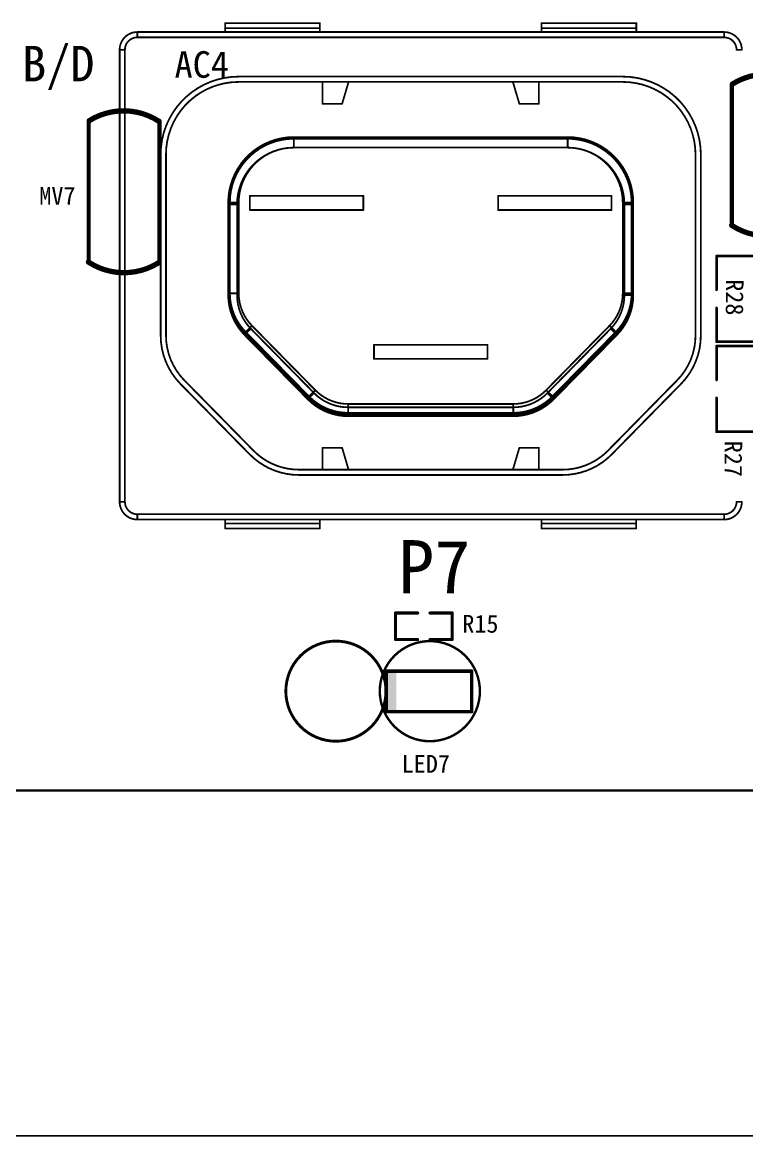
# Model space of a CAD drawing. Extents: x 761 to 1259, y 401 to 597.
# Drawn here: x 857.8 to 898.6, y 501.5 to 564.4 of the extents above; entities that cross this region are included whole.
import ezdxf

# ---------------------------------------------------------------- set-up
doc = ezdxf.new("R2010")
doc.units = 0
doc.header["$MEASUREMENT"] = 0
doc.layers.get('0').update_dxf_attribs({"linetype": 'CONTINUOUS'})
doc.layers.add('KEEPOUTLAYER', color=6, linetype='CONTINUOUS')
doc.layers.add('TOPOVERLAY', color=7, linetype='CONTINUOUS')
doc.styles.get("Standard").update_dxf_attribs({"font": ''})
doc.styles.get('Standard').set_extended_font_data('SimSun')

# ---------------------------------------------------------------- blocks, each defined once
blk = doc.blocks.new('0805_103')
at = {"layer": 'TOPOVERLAY', "const_width": 0.15}
for points in [[(-2.413, 1.143), (-0.508, 1.143)], [(-2.413, 1.143), (-2.413, -1.143)], [(0.508, 1.143), (2.413, 1.143)], [(2.413, 1.143), (2.413, -1.143)], [(-2.413, -1.143), (-0.508, -1.143)], [(0.508, -1.143), (2.413, -1.143)]]:
    blk.add_lwpolyline(points, dxfattribs=at)
at = {"layer": 'TOPOVERLAY', "const_width": 0.075}
for points in [[(-2.451, 1.143, 1), (-2.375, 1.143, 1)], [(-2.451, 1.143, 1), (-2.375, 1.143, 1)], [(-0.546, 1.143, 1), (-0.47, 1.143, 1)], [(0.47, 1.143, 1), (0.546, 1.143, 1)], [(2.375, 1.143, 1), (2.451, 1.143, 1)], [(2.375, 1.143, 1), (2.451, 1.143, 1)], [(-2.451, -1.143, 1), (-2.375, -1.143, 1)], [(-2.451, -1.143, 1), (-2.375, -1.143, 1)], [(-0.546, -1.143, 1), (-0.47, -1.143, 1)], [(0.47, -1.143, 1), (0.546, -1.143, 1)], [(2.375, -1.143, 1), (2.451, -1.143, 1)], [(2.375, -1.143, 1), (2.451, -1.143, 1)]]:
    blk.add_lwpolyline(points, format="xyb", close=True, dxfattribs=at)
blk = doc.blocks.new('0805_104')
at = {"layer": 'TOPOVERLAY', "const_width": 0.15}
for points in [[(-0.508, 1.143), (-2.413, 1.143)], [(-2.413, -1.143), (-2.413, 1.143)], [(2.413, 1.143), (0.508, 1.143)], [(2.413, -1.143), (2.413, 1.143)], [(-0.508, -1.143), (-2.413, -1.143)], [(2.413, -1.143), (0.508, -1.143)]]:
    blk.add_lwpolyline(points, dxfattribs=at)
at = {"layer": 'TOPOVERLAY', "const_width": 0.075}
for points in [[(-2.451, 1.143, 1), (-2.375, 1.143, 1)], [(-2.451, 1.143, 1), (-2.375, 1.143, 1)], [(-0.546, 1.143, 1), (-0.47, 1.143, 1)], [(0.47, 1.143, 1), (0.546, 1.143, 1)], [(2.375, 1.143, 1), (2.451, 1.143, 1)], [(2.375, 1.143, 1), (2.451, 1.143, 1)], [(-2.451, -1.143, 1), (-2.375, -1.143, 1)], [(-2.451, -1.143, 1), (-2.375, -1.143, 1)], [(-0.546, -1.143, 1), (-0.47, -1.143, 1)], [(0.47, -1.143, 1), (0.546, -1.143, 1)], [(2.375, -1.143, 1), (2.451, -1.143, 1)], [(2.375, -1.143, 1), (2.451, -1.143, 1)]]:
    blk.add_lwpolyline(points, format="xyb", close=True, dxfattribs=at)
blk = doc.blocks.new('0603_116')
at = {"layer": 'TOPOVERLAY', "const_width": 0.178}
for points in [[(-0.75, 0.35), (-0.75, 1.6)], [(0.75, 1.6), (-0.75, 1.6)], [(0.75, 0.35), (0.75, 1.6)], [(-0.75, -1.6), (-0.75, -0.35)], [(0.75, -1.6), (0.75, -0.35)], [(0.75, -1.6), (-0.75, -1.6)]]:
    blk.add_lwpolyline(points, dxfattribs=at)
at = {"layer": 'TOPOVERLAY', "const_width": 0.0889}
for points in [[(-0.794, 1.6, 1), (-0.706, 1.6, 1)], [(-0.794, 1.6, 1), (-0.706, 1.6, 1)], [(0.706, 1.6, 1), (0.794, 1.6, 1)], [(0.706, 1.6, 1), (0.794, 1.6, 1)], [(-0.794, 0.35, 1), (-0.706, 0.35, 1)], [(0.706, 0.35, 1), (0.794, 0.35, 1)], [(-0.794, -0.35, 1), (-0.706, -0.35, 1)], [(0.706, -0.35, 1), (0.794, -0.35, 1)], [(-0.794, -1.6, 1), (-0.706, -1.6, 1)], [(-0.794, -1.6, 1), (-0.706, -1.6, 1)], [(0.706, -1.6, 1), (0.794, -1.6, 1)], [(0.706, -1.6, 1), (0.794, -1.6, 1)]]:
    blk.add_lwpolyline(points, format="xyb", close=True, dxfattribs=at)
blk = doc.blocks.new('MV_133')
at = {"layer": 'TOPOVERLAY', "const_width": 0.3}
for points in [[(-4.009, -1.964, -0.29277), (-3.966, 1.981)], [(4.009, 1.938, -0.29277), (3.966, -2.007)]]:
    blk.add_lwpolyline(points, format="xyb", dxfattribs=at)
at = {"layer": 'TOPOVERLAY'}
for points, const_width in [([(-4.041, 1.981, 1), (-3.891, 1.981, 1)], 0.15), ([(-4.023, 2, 1), (-3.908, 2, 1)], 0.115), ([(3.934, 1.938, 1), (4.084, 1.938, 1)], 0.15), ([(3.952, 2, 1), (4.067, 2, 1)], 0.115), ([(-4.084, -1.964, 1), (-3.934, -1.964, 1)], 0.15), ([(-4.067, -2, 1), (-3.952, -2, 1)], 0.115), ([(3.891, -2.007, 1), (4.041, -2.007, 1)], 0.15), ([(3.908, -2, 1), (4.023, -2, 1)], 0.115)]:
    blk.add_lwpolyline(points, format="xyb", close=True, dxfattribs=dict(at, const_width=const_width))
at = {"layer": 'TOPOVERLAY', "const_width": 0.23}
for points in [[(4.009, 2), (-3.966, 2)], [(3.966, -2), (-4.009, -2)]]:
    blk.add_lwpolyline(points, dxfattribs=at)
blk = doc.blocks.new('0805LED_139')
at = {"layer": 'TOPOVERLAY', "const_width": 0.203}
for points in [[(-2.591, 1.149), (-0.686, 1.149)], [(-2.591, -1.137), (-2.591, 1.149)], [(-0.686, 1.149), (0.33, 1.149)], [(0.33, 1.149), (2.235, 1.149)], [(2.235, -1.137), (2.235, 1.149)], [(-2.591, -1.137), (-0.686, -1.137)], [(-0.686, -1.137), (0.33, -1.137)], [(0.33, -1.137), (2.235, -1.137)]]:
    blk.add_lwpolyline(points, dxfattribs=at)
at = {"layer": 'TOPOVERLAY', "const_width": 0.102}
for points in [[(-2.642, 1.149, 1), (-2.54, 1.149, 1)], [(-2.642, 1.149, 1), (-2.54, 1.149, 1)], [(-0.737, 1.149, 1), (-0.635, 1.149, 1)], [(-0.737, 1.149, 1), (-0.635, 1.149, 1)], [(0.279, 1.149, 1), (0.381, 1.149, 1)], [(0.279, 1.149, 1), (0.381, 1.149, 1)], [(2.184, 1.149, 1), (2.286, 1.149, 1)], [(2.184, 1.149, 1), (2.286, 1.149, 1)], [(-2.642, -1.137, 1), (-2.54, -1.137, 1)], [(-2.642, -1.137, 1), (-2.54, -1.137, 1)], [(-0.737, -1.137, 1), (-0.635, -1.137, 1)], [(-0.737, -1.137, 1), (-0.635, -1.137, 1)], [(0.279, -1.137, 1), (0.381, -1.137, 1)], [(0.279, -1.137, 1), (0.381, -1.137, 1)], [(2.184, -1.137, 1), (2.286, -1.137, 1)], [(2.184, -1.137, 1), (2.286, -1.137, 1)]]:
    blk.add_lwpolyline(points, format="xyb", close=True, dxfattribs=at)
at = {"layer": 'TOPOVERLAY'}
blk.add_solid([(-2.575, -1.137), (-2.016, -1.137), (-2.575, 1.149), (-2.016, 1.149)], dxfattribs=at)
blk = doc.blocks.new('MV_224')
at = {"layer": 'TOPOVERLAY', "const_width": 0.3}
for points in [[(-4.009, -1.964, -0.29277), (-3.966, 1.981)], [(4.009, 1.938, -0.29277), (3.966, -2.007)]]:
    blk.add_lwpolyline(points, format="xyb", dxfattribs=at)
at = {"layer": 'TOPOVERLAY'}
for points, const_width in [([(-4.041, 1.981, 1), (-3.891, 1.981, 1)], 0.15), ([(-4.023, 2, 1), (-3.908, 2, 1)], 0.115), ([(3.934, 1.938, 1), (4.084, 1.938, 1)], 0.15), ([(3.952, 2, 1), (4.067, 2, 1)], 0.115), ([(-4.084, -1.964, 1), (-3.934, -1.964, 1)], 0.15), ([(-4.067, -2, 1), (-3.952, -2, 1)], 0.115), ([(3.891, -2.007, 1), (4.041, -2.007, 1)], 0.15), ([(3.908, -2, 1), (4.023, -2, 1)], 0.115)]:
    blk.add_lwpolyline(points, format="xyb", close=True, dxfattribs=dict(at, const_width=const_width))
at = {"layer": 'TOPOVERLAY', "const_width": 0.23}
for points in [[(4.009, 2), (-3.966, 2)], [(3.966, -2), (-4.009, -2)]]:
    blk.add_lwpolyline(points, dxfattribs=at)

msp = doc.modelspace()

# ---------------------------------------------------------------- linework, layer by layer
at = {"layer": 'KEEPOUTLAYER'}
for points, const_width in [([(802.266, 521.043), (1137.266, 521.043)], 0.127), ([(1137.209, 501.56), (802.209, 501.56)], 0.1)]:
    msp.add_lwpolyline(points, dxfattribs=dict(at, const_width=const_width))
at = {"layer": 'TOPOVERLAY', "const_width": 0.1}
for points in [[(869.216, 564.323), (874.566, 564.323)], [(869.216, 563.823), (869.216, 564.323)], [(869.216, 564.043), (874.566, 564.043)], [(874.566, 563.823), (874.566, 564.323)], [(887.066, 564.323), (892.416, 564.323)], [(887.066, 563.823), (887.066, 564.323)], [(887.066, 564.043), (892.416, 564.043)], [(892.416, 563.823), (892.416, 564.323)], [(864.266, 563.823), (897.366, 563.823)], [(864.266, 563.523), (864.266, 563.823)], [(864.266, 563.523), (897.366, 563.523)], [(897.366, 563.523), (897.366, 563.823)], [(863.266, 562.823), (863.566, 562.823)], [(863.266, 537.323), (863.266, 562.823)], [(863.566, 537.323), (863.566, 562.823)], [(898.066, 562.823), (898.366, 562.823)], [(869.976, 561.309), (891.656, 561.309)], [(869.976, 561.009), (891.656, 561.009)], [(874.716, 559.773), (874.716, 560.994)], [(875.816, 559.773), (876.178, 560.994)], [(885.454, 560.994), (885.816, 559.773)], [(886.916, 559.773), (886.916, 560.994)], [(874.716, 559.773), (875.816, 559.773)], [(885.816, 559.773), (886.916, 559.773)], [(873.091, 557.898), (888.541, 557.898)], [(873.091, 557.304), (873.091, 557.898)], [(873.091, 557.804), (888.541, 557.804)], [(873.091, 557.304), (873.091, 557.804)], [(873.091, 557.804), (888.541, 557.804)], [(888.541, 557.304), (888.541, 557.898)], [(888.541, 557.304), (888.541, 557.804)], [(873.091, 557.304), (888.541, 557.304)], [(873.091, 557.304), (888.541, 557.304)], [(865.581, 546.705), (865.581, 556.913)], [(865.881, 546.705), (865.881, 556.913)], [(895.751, 546.705), (895.751, 556.913)], [(896.051, 546.705), (896.051, 556.913)], [(870.616, 554.584), (877.016, 554.584)], [(870.616, 553.784), (870.616, 554.584)], [(877.016, 553.784), (877.016, 554.584)], [(884.616, 554.584), (891.016, 554.584)], [(884.616, 553.784), (884.616, 554.584)], [(891.016, 553.784), (891.016, 554.584)], [(869.391, 554.198), (869.985, 554.198)], [(869.391, 549.082), (869.391, 554.198)], [(869.391, 554.104), (869.891, 554.104)], [(869.391, 548.984), (869.391, 554.104)], [(869.485, 549.082), (869.485, 554.198)], [(869.891, 548.984), (869.891, 554.104)], [(869.985, 549.082), (869.985, 554.198)], [(870.616, 553.784), (877.016, 553.784)], [(884.616, 553.784), (891.016, 553.784)], [(891.647, 554.198), (892.241, 554.198)], [(891.647, 549.082), (891.647, 554.198)], [(891.741, 554.104), (892.241, 554.104)], [(891.741, 548.984), (891.741, 554.104)], [(892.147, 549.082), (892.147, 554.198)], [(892.241, 549.082), (892.241, 554.198)], [(892.241, 548.984), (892.241, 554.104)], [(869.391, 549.082), (869.985, 549.082)], [(891.647, 549.082), (892.241, 549.082)], [(891.741, 548.984), (892.241, 548.984)], [(870.309, 546.839), (870.733, 547.256)], [(870.309, 546.741), (870.665, 547.091)], [(870.376, 546.906), (873.947, 543.271)], [(870.665, 547.091), (874.232, 543.461)], [(870.733, 547.256), (874.304, 543.622)], [(887.328, 543.622), (890.9, 547.256)], [(887.4, 543.461), (890.967, 547.091)], [(887.685, 543.271), (891.256, 546.906)], [(890.9, 547.256), (891.323, 546.839)], [(890.967, 547.091), (891.323, 546.741)], [(870.309, 546.839), (873.88, 543.205)], [(870.309, 546.741), (873.876, 543.111)], [(887.752, 543.205), (891.323, 546.839)], [(887.756, 543.111), (891.323, 546.741)], [(877.616, 546.184), (884.016, 546.184)], [(877.616, 545.384), (877.616, 546.184)], [(884.016, 545.384), (884.016, 546.184)], [(877.616, 545.384), (884.016, 545.384)], [(866.698, 543.975), (870.601, 540.003)], [(866.912, 544.185), (870.815, 540.213)], [(890.817, 540.213), (894.72, 544.185)], [(891.031, 540.003), (894.934, 543.975)], [(873.876, 543.111), (874.232, 543.461)], [(873.88, 543.205), (874.304, 543.622)], [(887.328, 543.622), (887.752, 543.205)], [(887.4, 543.461), (887.756, 543.111)], [(876.158, 542.654), (885.474, 542.654)], [(876.158, 542.154), (876.158, 542.654)], [(876.162, 542.842), (885.47, 542.842)], [(876.162, 542.248), (876.162, 542.842)], [(885.47, 542.248), (885.47, 542.842)], [(885.474, 542.154), (885.474, 542.654)], [(876.158, 542.154), (885.474, 542.154)], [(876.162, 542.342), (885.47, 542.342)], [(876.162, 542.248), (885.47, 542.248)], [(874.716, 540.373), (875.816, 540.373)], [(874.716, 539.152), (874.716, 540.373)], [(875.816, 540.373), (876.178, 539.152)], [(885.454, 539.152), (885.816, 540.373)], [(885.816, 540.373), (886.916, 540.373)], [(886.916, 539.152), (886.916, 540.373)], [(873.379, 539.138), (888.253, 539.138)], [(873.379, 538.838), (888.253, 538.838)], [(863.266, 537.323), (863.566, 537.323)], [(898.066, 537.323), (898.366, 537.323)], [(864.266, 536.323), (864.266, 536.623)], [(864.266, 536.623), (897.366, 536.623)], [(864.266, 536.323), (897.366, 536.323)], [(869.222, 536.103), (869.222, 536.323)], [(874.566, 535.823), (874.566, 536.323)], [(887.066, 535.823), (887.066, 536.323)], [(892.41, 536.103), (892.41, 536.323)], [(897.366, 536.323), (897.366, 536.623)], [(869.222, 536.103), (874.566, 536.103)], [(869.223, 535.823), (869.223, 536.103)], [(869.223, 535.823), (874.566, 535.823)], [(887.066, 536.103), (892.41, 536.103)], [(887.066, 535.823), (892.409, 535.823)], [(892.409, 535.823), (892.409, 536.103)]]:
    msp.add_lwpolyline(points, dxfattribs=at)
at = {"layer": 'TOPOVERLAY'}
for points, const_width in [([(869.191, 564.323, 1), (869.241, 564.323, 1)], 0.05), ([(869.191, 564.323, 1), (869.241, 564.323, 1)], 0.05), ([(869.191, 564.043, 1), (869.241, 564.043, 1)], 0.05), ([(874.541, 564.323, 1), (874.591, 564.323, 1)], 0.05), ([(874.541, 564.323, 1), (874.591, 564.323, 1)], 0.05), ([(874.541, 564.043, 1), (874.591, 564.043, 1)], 0.05), ([(887.041, 564.323, 1), (887.091, 564.323, 1)], 0.05), ([(887.041, 564.323, 1), (887.091, 564.323, 1)], 0.05), ([(887.041, 564.043, 1), (887.091, 564.043, 1)], 0.05), ([(892.391, 564.323, 1), (892.441, 564.323, 1)], 0.05), ([(892.391, 564.323, 1), (892.441, 564.323, 1)], 0.05), ([(892.391, 564.043, 1), (892.441, 564.043, 1)], 0.05), ([(864.241, 563.823, 1), (864.291, 563.823, 1)], 0.05), ([(864.241, 563.823, 1), (864.291, 563.823, 1)], 0.05), ([(864.241, 563.823, 1), (864.291, 563.823, 1)], 0.05), ([(864.241, 563.523, 1), (864.291, 563.523, 1)], 0.05), ([(864.241, 563.523, 1), (864.291, 563.523, 1)], 0.05), ([(864.241, 563.523, 1), (864.291, 563.523, 1)], 0.05), ([(869.191, 563.823, 1), (869.241, 563.823, 1)], 0.05), ([(874.541, 563.823, 1), (874.591, 563.823, 1)], 0.05), ([(887.041, 563.823, 1), (887.091, 563.823, 1)], 0.05), ([(892.391, 563.823, 1), (892.441, 563.823, 1)], 0.05), ([(897.341, 563.823, 1), (897.391, 563.823, 1)], 0.05), ([(897.341, 563.823, 1), (897.391, 563.823, 1)], 0.05), ([(897.341, 563.823, 1), (897.391, 563.823, 1)], 0.05), ([(897.341, 563.523, 1), (897.391, 563.523, 1)], 0.05), ([(897.341, 563.523, 1), (897.391, 563.523, 1)], 0.05), ([(897.341, 563.523, 1), (897.391, 563.523, 1)], 0.05), ([(863.241, 562.823, 1), (863.291, 562.823, 1)], 0.05), ([(863.241, 562.823, 1), (863.291, 562.823, 1)], 0.05), ([(863.241, 562.823, 1), (863.291, 562.823, 1)], 0.05), ([(863.541, 562.823, 1), (863.591, 562.823, 1)], 0.05), ([(863.541, 562.823, 1), (863.591, 562.823, 1)], 0.05), ([(863.541, 562.823, 1), (863.591, 562.823, 1)], 0.05), ([(898.041, 562.823, 1), (898.091, 562.823, 1)], 0.05), ([(898.041, 562.823, 1), (898.091, 562.823, 1)], 0.05), ([(898.041, 562.823, 1), (898.091, 562.823, 1)], 0.05), ([(898.341, 562.823, 1), (898.391, 562.823, 1)], 0.05), ([(898.341, 562.823, 1), (898.391, 562.823, 1)], 0.05), ([(898.341, 562.823, 1), (898.391, 562.823, 1)], 0.05), ([(869.951, 561.309, 1), (870.001, 561.309, 1)], 0.05), ([(869.951, 561.309, 1), (870.001, 561.309, 1)], 0.05), ([(869.951, 561.009, 1), (870.001, 561.009, 1)], 0.05), ([(869.951, 561.009, 1), (870.001, 561.009, 1)], 0.05), ([(874.691, 560.994, 1), (874.741, 560.994, 1)], 0.05), ([(876.153, 560.994, 1), (876.203, 560.994, 1)], 0.05), ([(885.429, 560.994, 1), (885.479, 560.994, 1)], 0.05), ([(886.891, 560.994, 1), (886.941, 560.994, 1)], 0.05), ([(891.631, 561.309, 1), (891.681, 561.309, 1)], 0.05), ([(891.631, 561.309, 1), (891.681, 561.309, 1)], 0.05), ([(891.631, 561.009, 1), (891.681, 561.009, 1)], 0.05), ([(891.631, 561.009, 1), (891.681, 561.009, 1)], 0.05), ([(874.691, 559.773, 1), (874.741, 559.773, 1)], 0.05), ([(874.691, 559.773, 1), (874.741, 559.773, 1)], 0.05), ([(875.791, 559.773, 1), (875.841, 559.773, 1)], 0.05), ([(875.791, 559.773, 1), (875.841, 559.773, 1)], 0.05), ([(885.791, 559.773, 1), (885.841, 559.773, 1)], 0.05), ([(885.791, 559.773, 1), (885.841, 559.773, 1)], 0.05), ([(886.891, 559.773, 1), (886.941, 559.773, 1)], 0.05), ([(886.891, 559.773, 1), (886.941, 559.773, 1)], 0.05), ([(873.066, 557.898, 1), (873.116, 557.898, 1)], 0.05), ([(873.066, 557.898, 1), (873.116, 557.898, 1)], 0.05), ([(873.066, 557.898, 1), (873.116, 557.898, 1)], 0.05), ([(873.066, 557.804, 1), (873.116, 557.804, 1)], 0.05), ([(873.066, 557.804, 1), (873.116, 557.804, 1)], 0.05), ([(873.066, 557.804, 1), (873.116, 557.804, 1)], 0.05), ([(873.066, 557.804, 1), (873.116, 557.804, 1)], 0.05), ([(873.066, 557.804, 1), (873.116, 557.804, 1)], 0.05), ([(888.516, 557.898, 1), (888.566, 557.898, 1)], 0.05), ([(888.516, 557.898, 1), (888.566, 557.898, 1)], 0.05), ([(888.516, 557.898, 1), (888.566, 557.898, 1)], 0.05), ([(888.516, 557.804, 1), (888.566, 557.804, 1)], 0.05), ([(888.516, 557.804, 1), (888.566, 557.804, 1)], 0.05), ([(888.516, 557.804, 1), (888.566, 557.804, 1)], 0.05), ([(888.516, 557.804, 1), (888.566, 557.804, 1)], 0.05), ([(888.516, 557.804, 1), (888.566, 557.804, 1)], 0.05), ([(873.066, 557.304, 1), (873.116, 557.304, 1)], 0.05), ([(873.066, 557.304, 1), (873.116, 557.304, 1)], 0.05), ([(873.066, 557.304, 1), (873.116, 557.304, 1)], 0.05), ([(873.066, 557.304, 1), (873.116, 557.304, 1)], 0.05), ([(873.066, 557.304, 1), (873.116, 557.304, 1)], 0.05), ([(873.066, 557.304, 1), (873.116, 557.304, 1)], 0.05), ([(888.516, 557.304, 1), (888.566, 557.304, 1)], 0.05), ([(888.516, 557.304, 1), (888.566, 557.304, 1)], 0.05), ([(888.516, 557.304, 1), (888.566, 557.304, 1)], 0.05), ([(888.516, 557.304, 1), (888.566, 557.304, 1)], 0.05), ([(888.516, 557.304, 1), (888.566, 557.304, 1)], 0.05), ([(888.516, 557.304, 1), (888.566, 557.304, 1)], 0.05), ([(865.556, 556.913, 1), (865.606, 556.913, 1)], 0.05), ([(865.556, 556.913, 1), (865.606, 556.913, 1)], 0.05), ([(865.856, 556.913, 1), (865.906, 556.913, 1)], 0.05), ([(865.856, 556.913, 1), (865.906, 556.913, 1)], 0.05), ([(895.726, 556.913, 1), (895.776, 556.913, 1)], 0.05), ([(895.726, 556.913, 1), (895.776, 556.913, 1)], 0.05), ([(896.026, 556.913, 1), (896.076, 556.913, 1)], 0.05), ([(896.026, 556.913, 1), (896.076, 556.913, 1)], 0.05), ([(870.591, 554.584, 1), (870.641, 554.584, 1)], 0.05), ([(870.591, 554.584, 1), (870.641, 554.584, 1)], 0.05), ([(876.991, 554.584, 1), (877.041, 554.584, 1)], 0.05), ([(876.991, 554.584, 1), (877.041, 554.584, 1)], 0.05), ([(884.591, 554.584, 1), (884.641, 554.584, 1)], 0.05), ([(884.591, 554.584, 1), (884.641, 554.584, 1)], 0.05), ([(890.991, 554.584, 1), (891.041, 554.584, 1)], 0.05), ([(890.991, 554.584, 1), (891.041, 554.584, 1)], 0.05), ([(869.366, 554.198, 1), (869.416, 554.198, 1)], 0.05), ([(869.366, 554.198, 1), (869.416, 554.198, 1)], 0.05), ([(869.366, 554.198, 1), (869.416, 554.198, 1)], 0.05), ([(869.366, 554.104, 1), (869.416, 554.104, 1)], 0.05), ([(869.366, 554.104, 1), (869.416, 554.104, 1)], 0.05), ([(869.366, 554.104, 1), (869.416, 554.104, 1)], 0.05), ([(869.46, 554.198, 1), (869.51, 554.198, 1)], 0.05), ([(869.46, 554.198, 1), (869.51, 554.198, 1)], 0.05), ([(869.866, 554.104, 1), (869.916, 554.104, 1)], 0.05), ([(869.866, 554.104, 1), (869.916, 554.104, 1)], 0.05), ([(869.866, 554.104, 1), (869.916, 554.104, 1)], 0.05), ([(869.96, 554.198, 1), (870.01, 554.198, 1)], 0.05), ([(869.96, 554.198, 1), (870.01, 554.198, 1)], 0.05), ([(869.96, 554.198, 1), (870.01, 554.198, 1)], 0.05), ([(870.591, 553.784, 1), (870.641, 553.784, 1)], 0.05), ([(870.591, 553.784, 1), (870.641, 553.784, 1)], 0.05), ([(876.991, 553.784, 1), (877.041, 553.784, 1)], 0.05), ([(876.991, 553.784, 1), (877.041, 553.784, 1)], 0.05), ([(884.591, 553.784, 1), (884.641, 553.784, 1)], 0.05), ([(884.591, 553.784, 1), (884.641, 553.784, 1)], 0.05), ([(890.991, 553.784, 1), (891.041, 553.784, 1)], 0.05), ([(890.991, 553.784, 1), (891.041, 553.784, 1)], 0.05), ([(891.622, 554.198, 1), (891.672, 554.198, 1)], 0.05), ([(891.622, 554.198, 1), (891.672, 554.198, 1)], 0.05), ([(891.622, 554.198, 1), (891.672, 554.198, 1)], 0.05), ([(891.716, 554.104, 1), (891.766, 554.104, 1)], 0.05), ([(891.716, 554.104, 1), (891.766, 554.104, 1)], 0.05), ([(891.716, 554.104, 1), (891.766, 554.104, 1)], 0.05), ([(892.122, 554.198, 1), (892.172, 554.198, 1)], 0.05), ([(892.122, 554.198, 1), (892.172, 554.198, 1)], 0.05), ([(892.216, 554.198, 1), (892.266, 554.198, 1)], 0.05), ([(892.216, 554.198, 1), (892.266, 554.198, 1)], 0.05), ([(892.216, 554.198, 1), (892.266, 554.198, 1)], 0.05), ([(892.216, 554.104, 1), (892.266, 554.104, 1)], 0.05), ([(892.216, 554.104, 1), (892.266, 554.104, 1)], 0.05), ([(892.216, 554.104, 1), (892.266, 554.104, 1)], 0.05), ([(869.366, 549.082, 1), (869.416, 549.082, 1)], 0.05), ([(869.366, 549.082, 1), (869.416, 549.082, 1)], 0.05), ([(869.366, 549.082, 1), (869.416, 549.082, 1)], 0.05), ([(869.366, 548.984, 1), (869.416, 548.984, 1)], 0.05), ([(869.366, 548.984, 1), (869.416, 548.984, 1)], 0.05), ([(869.46, 549.082, 1), (869.51, 549.082, 1)], 0.05), ([(869.46, 549.082, 1), (869.51, 549.082, 1)], 0.05), ([(869.866, 548.984, 1), (869.916, 548.984, 1)], 0.05), ([(869.866, 548.984, 1), (869.916, 548.984, 1)], 0.05), ([(869.96, 549.082, 1), (870.01, 549.082, 1)], 0.05), ([(869.96, 549.082, 1), (870.01, 549.082, 1)], 0.05), ([(869.96, 549.082, 1), (870.01, 549.082, 1)], 0.05), ([(891.622, 549.082, 1), (891.672, 549.082, 1)], 0.05), ([(891.622, 549.082, 1), (891.672, 549.082, 1)], 0.05), ([(891.622, 549.082, 1), (891.672, 549.082, 1)], 0.05), ([(891.716, 548.984, 1), (891.766, 548.984, 1)], 0.05), ([(891.716, 548.984, 1), (891.766, 548.984, 1)], 0.05), ([(891.716, 548.984, 1), (891.766, 548.984, 1)], 0.05), ([(892.122, 549.082, 1), (892.172, 549.082, 1)], 0.05), ([(892.122, 549.082, 1), (892.172, 549.082, 1)], 0.05), ([(892.216, 549.082, 1), (892.266, 549.082, 1)], 0.05), ([(892.216, 549.082, 1), (892.266, 549.082, 1)], 0.05), ([(892.216, 549.082, 1), (892.266, 549.082, 1)], 0.05), ([(892.216, 548.984, 1), (892.266, 548.984, 1)], 0.05), ([(892.216, 548.984, 1), (892.266, 548.984, 1)], 0.05), ([(892.216, 548.984, 1), (892.266, 548.984, 1)], 0.05), ([(870.351, 546.906, 1), (870.401, 546.906, 1)], 0.05), ([(870.351, 546.906, 1), (870.401, 546.906, 1)], 0.05), ([(870.64, 547.091, 1), (870.69, 547.091, 1)], 0.05), ([(870.64, 547.091, 1), (870.69, 547.091, 1)], 0.05), ([(870.64, 547.091, 1), (870.69, 547.091, 1)], 0.05), ([(870.708, 547.256, 1), (870.758, 547.256, 1)], 0.05), ([(870.708, 547.256, 1), (870.758, 547.256, 1)], 0.05), ([(870.708, 547.256, 1), (870.758, 547.256, 1)], 0.05), ([(890.875, 547.256, 1), (890.925, 547.256, 1)], 0.05), ([(890.875, 547.256, 1), (890.925, 547.256, 1)], 0.05), ([(890.875, 547.256, 1), (890.925, 547.256, 1)], 0.05), ([(890.942, 547.091, 1), (890.992, 547.091, 1)], 0.05), ([(890.942, 547.091, 1), (890.992, 547.091, 1)], 0.05), ([(890.942, 547.091, 1), (890.992, 547.091, 1)], 0.05), ([(891.231, 546.906, 1), (891.281, 546.906, 1)], 0.05), ([(891.231, 546.906, 1), (891.281, 546.906, 1)], 0.05), ([(865.556, 546.705, 1), (865.606, 546.705, 1)], 0.05), ([(865.556, 546.705, 1), (865.606, 546.705, 1)], 0.05), ([(865.856, 546.705, 1), (865.906, 546.705, 1)], 0.05), ([(865.856, 546.705, 1), (865.906, 546.705, 1)], 0.05), ([(870.284, 546.839, 1), (870.334, 546.839, 1)], 0.05), ([(870.284, 546.839, 1), (870.334, 546.839, 1)], 0.05), ([(870.284, 546.839, 1), (870.334, 546.839, 1)], 0.05), ([(870.284, 546.741, 1), (870.334, 546.741, 1)], 0.05), ([(870.284, 546.741, 1), (870.334, 546.741, 1)], 0.05), ([(870.284, 546.741, 1), (870.334, 546.741, 1)], 0.05), ([(891.298, 546.839, 1), (891.348, 546.839, 1)], 0.05), ([(891.298, 546.839, 1), (891.348, 546.839, 1)], 0.05), ([(891.298, 546.839, 1), (891.348, 546.839, 1)], 0.05), ([(891.298, 546.741, 1), (891.348, 546.741, 1)], 0.05), ([(891.298, 546.741, 1), (891.348, 546.741, 1)], 0.05), ([(891.298, 546.741, 1), (891.348, 546.741, 1)], 0.05), ([(895.726, 546.705, 1), (895.776, 546.705, 1)], 0.05), ([(895.726, 546.705, 1), (895.776, 546.705, 1)], 0.05), ([(896.026, 546.705, 1), (896.076, 546.705, 1)], 0.05), ([(896.026, 546.705, 1), (896.076, 546.705, 1)], 0.05), ([(877.591, 546.184, 1), (877.641, 546.184, 1)], 0.05), ([(877.591, 546.184, 1), (877.641, 546.184, 1)], 0.05), ([(883.991, 546.184, 1), (884.041, 546.184, 1)], 0.05), ([(883.991, 546.184, 1), (884.041, 546.184, 1)], 0.05), ([(877.591, 545.384, 1), (877.641, 545.384, 1)], 0.05), ([(877.591, 545.384, 1), (877.641, 545.384, 1)], 0.05), ([(883.991, 545.384, 1), (884.041, 545.384, 1)], 0.05), ([(883.991, 545.384, 1), (884.041, 545.384, 1)], 0.05), ([(866.673, 543.975, 1), (866.723, 543.975, 1)], 0.05), ([(866.673, 543.975, 1), (866.723, 543.975, 1)], 0.05), ([(866.887, 544.185, 1), (866.937, 544.185, 1)], 0.05), ([(866.887, 544.185, 1), (866.937, 544.185, 1)], 0.05), ([(894.695, 544.185, 1), (894.745, 544.185, 1)], 0.05), ([(894.695, 544.185, 1), (894.745, 544.185, 1)], 0.05), ([(894.909, 543.975, 1), (894.959, 543.975, 1)], 0.05), ([(894.909, 543.975, 1), (894.959, 543.975, 1)], 0.05), ([(873.851, 543.111, 1), (873.901, 543.111, 1)], 0.05), ([(873.851, 543.111, 1), (873.901, 543.111, 1)], 0.05), ([(873.851, 543.111, 1), (873.901, 543.111, 1)], 0.05), ([(873.855, 543.205, 1), (873.905, 543.205, 1)], 0.05), ([(873.855, 543.205, 1), (873.905, 543.205, 1)], 0.05), ([(873.855, 543.205, 1), (873.905, 543.205, 1)], 0.05), ([(873.922, 543.271, 1), (873.972, 543.271, 1)], 0.05), ([(873.922, 543.271, 1), (873.972, 543.271, 1)], 0.05), ([(874.207, 543.461, 1), (874.257, 543.461, 1)], 0.05), ([(874.207, 543.461, 1), (874.257, 543.461, 1)], 0.05), ([(874.207, 543.461, 1), (874.257, 543.461, 1)], 0.05), ([(874.279, 543.622, 1), (874.329, 543.622, 1)], 0.05), ([(874.279, 543.622, 1), (874.329, 543.622, 1)], 0.05), ([(874.279, 543.622, 1), (874.329, 543.622, 1)], 0.05), ([(887.303, 543.622, 1), (887.353, 543.622, 1)], 0.05), ([(887.303, 543.622, 1), (887.353, 543.622, 1)], 0.05), ([(887.303, 543.622, 1), (887.353, 543.622, 1)], 0.05), ([(887.375, 543.461, 1), (887.425, 543.461, 1)], 0.05), ([(887.375, 543.461, 1), (887.425, 543.461, 1)], 0.05), ([(887.375, 543.461, 1), (887.425, 543.461, 1)], 0.05), ([(887.66, 543.271, 1), (887.71, 543.271, 1)], 0.05), ([(887.66, 543.271, 1), (887.71, 543.271, 1)], 0.05), ([(887.727, 543.205, 1), (887.777, 543.205, 1)], 0.05), ([(887.727, 543.205, 1), (887.777, 543.205, 1)], 0.05), ([(887.727, 543.205, 1), (887.777, 543.205, 1)], 0.05), ([(887.731, 543.111, 1), (887.781, 543.111, 1)], 0.05), ([(887.731, 543.111, 1), (887.781, 543.111, 1)], 0.05), ([(887.731, 543.111, 1), (887.781, 543.111, 1)], 0.05), ([(876.133, 542.654, 1), (876.183, 542.654, 1)], 0.05), ([(876.133, 542.654, 1), (876.183, 542.654, 1)], 0.05), ([(876.133, 542.654, 1), (876.183, 542.654, 1)], 0.05), ([(876.137, 542.842, 1), (876.187, 542.842, 1)], 0.05), ([(876.137, 542.842, 1), (876.187, 542.842, 1)], 0.05), ([(876.137, 542.842, 1), (876.187, 542.842, 1)], 0.05), ([(885.445, 542.842, 1), (885.495, 542.842, 1)], 0.05), ([(885.445, 542.842, 1), (885.495, 542.842, 1)], 0.05), ([(885.445, 542.842, 1), (885.495, 542.842, 1)], 0.05), ([(885.449, 542.654, 1), (885.499, 542.654, 1)], 0.05), ([(885.449, 542.654, 1), (885.499, 542.654, 1)], 0.05), ([(885.449, 542.654, 1), (885.499, 542.654, 1)], 0.05), ([(876.133, 542.154, 1), (876.183, 542.154, 1)], 0.05), ([(876.133, 542.154, 1), (876.183, 542.154, 1)], 0.05), ([(876.133, 542.154, 1), (876.183, 542.154, 1)], 0.05), ([(876.137, 542.342, 1), (876.187, 542.342, 1)], 0.05), ([(876.137, 542.342, 1), (876.187, 542.342, 1)], 0.05), ([(876.137, 542.248, 1), (876.187, 542.248, 1)], 0.05), ([(876.137, 542.248, 1), (876.187, 542.248, 1)], 0.05), ([(876.137, 542.248, 1), (876.187, 542.248, 1)], 0.05), ([(885.445, 542.342, 1), (885.495, 542.342, 1)], 0.05), ([(885.445, 542.342, 1), (885.495, 542.342, 1)], 0.05), ([(885.445, 542.248, 1), (885.495, 542.248, 1)], 0.05), ([(885.445, 542.248, 1), (885.495, 542.248, 1)], 0.05), ([(885.445, 542.248, 1), (885.495, 542.248, 1)], 0.05), ([(885.449, 542.154, 1), (885.499, 542.154, 1)], 0.05), ([(885.449, 542.154, 1), (885.499, 542.154, 1)], 0.05), ([(885.449, 542.154, 1), (885.499, 542.154, 1)], 0.05), ([(870.576, 540.003, 1), (870.626, 540.003, 1)], 0.05), ([(870.576, 540.003, 1), (870.626, 540.003, 1)], 0.05), ([(870.79, 540.213, 1), (870.84, 540.213, 1)], 0.05), ([(870.79, 540.213, 1), (870.84, 540.213, 1)], 0.05), ([(874.691, 540.373, 1), (874.741, 540.373, 1)], 0.05), ([(874.691, 540.373, 1), (874.741, 540.373, 1)], 0.05), ([(875.791, 540.373, 1), (875.841, 540.373, 1)], 0.05), ([(875.791, 540.373, 1), (875.841, 540.373, 1)], 0.05), ([(885.791, 540.373, 1), (885.841, 540.373, 1)], 0.05), ([(885.791, 540.373, 1), (885.841, 540.373, 1)], 0.05), ([(886.891, 540.373, 1), (886.941, 540.373, 1)], 0.05), ([(886.891, 540.373, 1), (886.941, 540.373, 1)], 0.05), ([(890.792, 540.213, 1), (890.842, 540.213, 1)], 0.05), ([(890.792, 540.213, 1), (890.842, 540.213, 1)], 0.05), ([(891.006, 540.003, 1), (891.056, 540.003, 1)], 0.05), ([(891.006, 540.003, 1), (891.056, 540.003, 1)], 0.05), ([(873.354, 539.138, 1), (873.404, 539.138, 1)], 0.05), ([(873.354, 539.138, 1), (873.404, 539.138, 1)], 0.05), ([(873.354, 538.838, 1), (873.404, 538.838, 1)], 0.05), ([(873.354, 538.838, 1), (873.404, 538.838, 1)], 0.05), ([(874.691, 539.152, 1), (874.741, 539.152, 1)], 0.05), ([(876.153, 539.152, 1), (876.203, 539.152, 1)], 0.05), ([(885.429, 539.152, 1), (885.479, 539.152, 1)], 0.05), ([(886.891, 539.152, 1), (886.941, 539.152, 1)], 0.05), ([(888.228, 539.138, 1), (888.278, 539.138, 1)], 0.05), ([(888.228, 539.138, 1), (888.278, 539.138, 1)], 0.05), ([(888.228, 538.838, 1), (888.278, 538.838, 1)], 0.05), ([(888.228, 538.838, 1), (888.278, 538.838, 1)], 0.05), ([(863.241, 537.323, 1), (863.291, 537.323, 1)], 0.05), ([(863.241, 537.323, 1), (863.291, 537.323, 1)], 0.05), ([(863.241, 537.323, 1), (863.291, 537.323, 1)], 0.05), ([(863.541, 537.323, 1), (863.591, 537.323, 1)], 0.05), ([(863.541, 537.323, 1), (863.591, 537.323, 1)], 0.05), ([(863.541, 537.323, 1), (863.591, 537.323, 1)], 0.05), ([(898.041, 537.323, 1), (898.091, 537.323, 1)], 0.05), ([(898.041, 537.323, 1), (898.091, 537.323, 1)], 0.05), ([(898.041, 537.323, 1), (898.091, 537.323, 1)], 0.05), ([(898.341, 537.323, 1), (898.391, 537.323, 1)], 0.05), ([(898.341, 537.323, 1), (898.391, 537.323, 1)], 0.05), ([(898.341, 537.323, 1), (898.391, 537.323, 1)], 0.05), ([(864.241, 536.623, 1), (864.291, 536.623, 1)], 0.05), ([(864.241, 536.623, 1), (864.291, 536.623, 1)], 0.05), ([(864.241, 536.623, 1), (864.291, 536.623, 1)], 0.05), ([(864.241, 536.323, 1), (864.291, 536.323, 1)], 0.05), ([(864.241, 536.323, 1), (864.291, 536.323, 1)], 0.05), ([(864.241, 536.323, 1), (864.291, 536.323, 1)], 0.05), ([(869.197, 536.323, 1), (869.247, 536.323, 1)], 0.05), ([(874.541, 536.323, 1), (874.591, 536.323, 1)], 0.05), ([(887.041, 536.323, 1), (887.091, 536.323, 1)], 0.05), ([(892.385, 536.323, 1), (892.435, 536.323, 1)], 0.05), ([(897.341, 536.623, 1), (897.391, 536.623, 1)], 0.05), ([(897.341, 536.623, 1), (897.391, 536.623, 1)], 0.05), ([(897.341, 536.623, 1), (897.391, 536.623, 1)], 0.05), ([(897.341, 536.323, 1), (897.391, 536.323, 1)], 0.05), ([(897.341, 536.323, 1), (897.391, 536.323, 1)], 0.05), ([(897.341, 536.323, 1), (897.391, 536.323, 1)], 0.05), ([(869.197, 536.103, 1), (869.247, 536.103, 1)], 0.05), ([(869.197, 536.103, 1), (869.247, 536.103, 1)], 0.05), ([(869.198, 536.103, 1), (869.248, 536.103, 1)], 0.05), ([(869.198, 535.823, 1), (869.248, 535.823, 1)], 0.05), ([(869.198, 535.823, 1), (869.248, 535.823, 1)], 0.05), ([(874.541, 536.103, 1), (874.591, 536.103, 1)], 0.05), ([(874.541, 535.823, 1), (874.591, 535.823, 1)], 0.05), ([(874.541, 535.823, 1), (874.591, 535.823, 1)], 0.05), ([(887.041, 536.103, 1), (887.091, 536.103, 1)], 0.05), ([(887.041, 535.823, 1), (887.091, 535.823, 1)], 0.05), ([(887.041, 535.823, 1), (887.091, 535.823, 1)], 0.05), ([(892.384, 536.103, 1), (892.434, 536.103, 1)], 0.05), ([(892.384, 535.823, 1), (892.434, 535.823, 1)], 0.05), ([(892.384, 535.823, 1), (892.434, 535.823, 1)], 0.05), ([(892.385, 536.103, 1), (892.435, 536.103, 1)], 0.05), ([(892.385, 536.103, 1), (892.435, 536.103, 1)], 0.05), ([(878.308, 526.643, 1), (872.624, 526.643, 1)], 0.127), ([(878.272, 526.643, 1), (872.66, 526.643, 1)], 0.127), ([(883.608, 526.643, 1), (877.924, 526.643, 1)], 0.1), ([(883.572, 526.643, 1), (877.96, 526.643, 1)], 0.1), ([(872.592, 526.643, 1), (872.656, 526.643, 1)], 0.0635), ([(872.628, 526.643, 1), (872.692, 526.643, 1)], 0.0635), ([(877.899, 526.643, 1), (877.949, 526.643, 1)], 0.05), ([(877.935, 526.643, 1), (877.985, 526.643, 1)], 0.05), ([(878.241, 526.643, 1), (878.304, 526.643, 1)], 0.0635), ([(878.277, 526.643, 1), (878.34, 526.643, 1)], 0.0635), ([(883.547, 526.643, 1), (883.597, 526.643, 1)], 0.05), ([(883.583, 526.643, 1), (883.633, 526.643, 1)], 0.05)]:
    msp.add_lwpolyline(points, format="xyb", close=True, dxfattribs=dict(at, const_width=const_width))
at = {"layer": 'TOPOVERLAY', "const_width": 0.1}
for points in [[(863.266, 562.823, -0.414214), (864.266, 563.823)], [(863.566, 562.823, -0.414214), (864.266, 563.523)], [(897.366, 563.823, -0.414214), (898.366, 562.823)], [(897.366, 563.523, -0.414214), (898.066, 562.823)], [(865.581, 556.913, -0.414214), (869.976, 561.309)], [(865.881, 556.913, -0.414214), (869.976, 561.009)], [(891.656, 561.309, -0.414214), (896.051, 556.913)], [(891.656, 561.009, -0.414214), (895.751, 556.913)], [(869.391, 554.198, -0.414214), (873.091, 557.898)], [(869.391, 554.104, -0.414214), (873.091, 557.804)], [(869.485, 554.198, -0.414214), (873.091, 557.804)], [(888.541, 557.898, -0.414214), (892.241, 554.198)], [(888.541, 557.804, -0.414214), (892.241, 554.104)], [(888.541, 557.804, -0.414214), (892.147, 554.198)], [(869.891, 554.104, -0.414214), (873.091, 557.304)], [(869.985, 554.198, -0.414214), (873.091, 557.304)], [(888.541, 557.304, -0.414214), (891.741, 554.104)], [(888.541, 557.304, -0.414214), (891.647, 554.198)], [(870.309, 546.839, -0.196645), (869.391, 549.082)], [(870.309, 546.741, -0.196645), (869.391, 548.984)], [(870.376, 546.906, -0.196645), (869.485, 549.082)], [(870.665, 547.091, -0.196645), (869.891, 548.984)], [(870.733, 547.256, -0.196645), (869.985, 549.082)], [(891.647, 549.082, -0.196645), (890.9, 547.256)], [(891.741, 548.984, -0.196645), (890.967, 547.091)], [(892.147, 549.082, -0.196645), (891.256, 546.906)], [(892.241, 549.082, -0.196645), (891.323, 546.839)], [(892.241, 548.984, -0.196645), (891.323, 546.741)], [(866.698, 543.975, -0.196645), (865.581, 546.705)], [(866.912, 544.185, -0.196645), (865.881, 546.705)], [(895.751, 546.705, -0.196645), (894.72, 544.185)], [(896.051, 546.705, -0.196645), (894.934, 543.975)], [(876.158, 542.154, -0.201181), (873.876, 543.111)], [(876.162, 542.248, -0.201181), (873.88, 543.205)], [(876.162, 542.342, -0.201181), (873.947, 543.271)], [(876.158, 542.654, -0.201181), (874.232, 543.461)], [(876.162, 542.842, -0.201181), (874.304, 543.622)], [(887.328, 543.622, -0.201181), (885.47, 542.842)], [(887.685, 543.271, -0.201181), (885.47, 542.342)], [(887.752, 543.205, -0.201181), (885.47, 542.248)], [(887.4, 543.461, -0.201181), (885.474, 542.654)], [(887.756, 543.111, -0.201181), (885.474, 542.154)], [(873.379, 538.838, -0.201181), (870.601, 540.003)], [(873.379, 539.138, -0.201181), (870.815, 540.213)], [(890.817, 540.213, -0.201181), (888.253, 539.138)], [(891.031, 540.003, -0.201181), (888.253, 538.838)], [(864.266, 536.323, -0.414214), (863.266, 537.323)], [(864.266, 536.623, -0.414214), (863.566, 537.323)], [(898.366, 537.323, -0.414214), (897.366, 536.323)], [(898.066, 537.323, -0.414214), (897.366, 536.623)]]:
    msp.add_lwpolyline(points, format="xyb", dxfattribs=at)

# ---------------------------------------------------------------- block references
for name, p, rotation in [('MV_133', (899.802, 556.883), 270), ('MV_224', (863.516, 554.813), 270), ('0805_103', (898.08, 548.772), 90), ('0805_104', (898.08, 543.692), 90), ('0603_116', (880.426, 530.303), 270)]:
    msp.add_blockref(name, p, dxfattribs=dict(rotation=rotation))
msp.add_blockref('0805LED_139', (880.889, 526.624))

# ---------------------------------------------------------------- texts
at = {"layer": 'TOPOVERLAY'}
for s, height, rotation, p in [('B/D', 2, 360, (857.766, 561.043)), ('AC4', 1.5, 360, (866.366, 561.243)), ('MV7', 1, 360, (858.736, 554.083)), ('R28', 1, 270, (897.463, 549.879)), ('R27', 1, 270, (897.388, 540.769)), ('P7', 3, 360, (878.976, 532.163)), ('R15', 1, 360, (882.596, 529.943)), ('LED7', 1, 360, (879.176, 522.043))]:
    msp.add_text(s, height=height, rotation=rotation, dxfattribs=at).set_placement(p)

doc.saveas('drawing.dxf')
